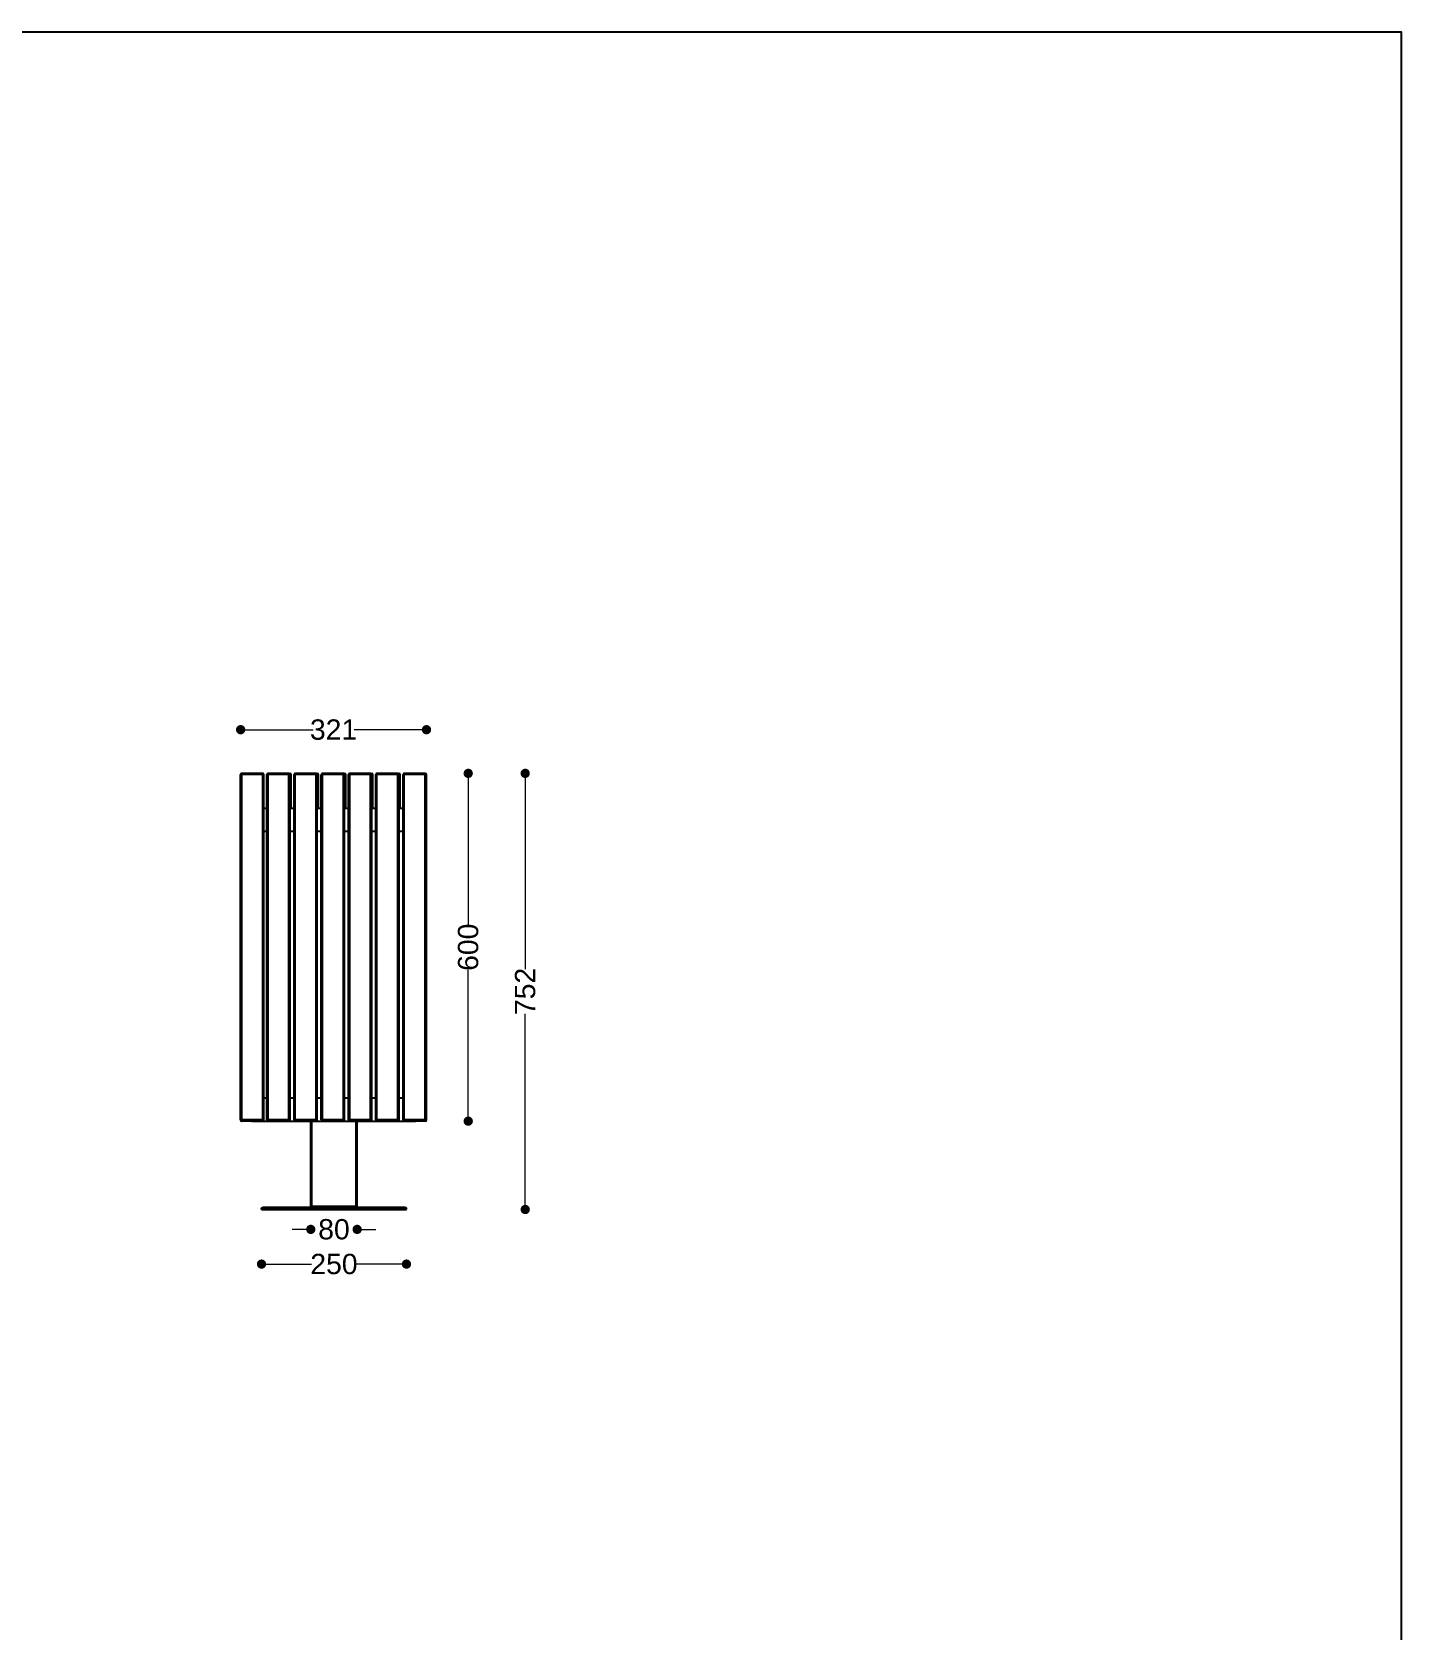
# Model space of a CAD drawing. Header units: millimetres. Extents: x 26080 to 30804, y 14395 to 20634.
# Drawn here: x 28442 to 30804, y 17877 to 20634 of the extents above; entities that cross this region are included whole.
import ezdxf

# ---------------------------------------------------------------- set-up
doc = ezdxf.new("R2010")
doc.units = ezdxf.units.MM
doc.header["$LTSCALE"] = 3
doc.layers.add('Default', color=7, linetype='Continuous')
doc.layers.add('Red', color=1, linetype='Continuous')
doc.styles.get("Standard").update_dxf_attribs({"font": 'arial.ttf'})
doc.dimstyles.new('MATEUSZ', dxfattribs={"dimtxt": 35, "dimasz": 16, "dimexe": 0.18, "dimexo": 0.0625, "dimgap": 0.09, "dimtad": 0, "dimdec": 0, "dimdsep": 46, "dimtxsty": 'Standard', "dimblk": 'DOT', "dimcen": 0.09, "dimse1": 1, "dimse2": 1, "dimadec": 0, "dimazin": 0, "dimtfac": 1, "dimtdec": 0, "dimtofl": 0, "dimtmove": 0, "dimatfit": 3, "dimfxl": 1, "dimtolj": 1, "dimtzin": 0, "dimlwd": 9, "dimlwe": 9, "dimarcsym": 0})

# ---------------------------------------------------------------- blocks, each defined once
blk = doc.blocks.new('_Dot')
at = {"color": 0, "linetype": 'ByBlock', "lineweight": -2}
blk.add_line((-0.5, 0), (-1, 0), dxfattribs=at)
at = {"color": 0, "linetype": 'ByBlock', "const_width": 0.5}
blk.add_lwpolyline([(-0.25, 0, 1), (0.25, 0, 1)], format="xyb", close=True, dxfattribs=at)
blk = doc.blocks.new('*D97')
at = {"color": 0, "lineweight": 9, "transparency": 16777216}
for p, q in [((28817.9, 19430.1), (28926.8, 19430.1)), ((29106.5, 19430.1), (28997.5, 19430.1))]:
    blk.add_line(p, q, dxfattribs=at)
at = {"layer": 'Defpoints', "color": 0, "transparency": 16777216}
for p in [(29122.5, 19430.1), (28801.9, 19352.8), (29122.5, 19352.8)]:
    blk.add_point(p, dxfattribs=at)
at = {"color": 0, "lineweight": 9, "transparency": 16777216, "xscale": 16, "yscale": 16, "zscale": 16, "rotation": 180}
blk.add_blockref('_Dot', (28801.9, 19430.1), dxfattribs=at)
at = {"color": 0, "lineweight": 9, "transparency": 16777216, "xscale": 16, "yscale": 16, "zscale": 16}
blk.add_blockref('_Dot', (29122.5, 19430.1), dxfattribs=at)
at = {"color": 0, "transparency": 16777216, "insert": (28962.2, 19430.1), "char_height": 35, "attachment_point": 5}
blk.add_mtext('\\A1;321', dxfattribs=at)
blk = doc.blocks.new('*D98')
at = {"color": 0, "lineweight": 9, "transparency": 16777216}
for p, q in [((29194.5, 19338.8), (29194.5, 19093.6)), ((29194.5, 18770.8), (29194.5, 19016))]:
    blk.add_line(p, q, dxfattribs=at)
at = {"layer": 'Defpoints', "color": 0, "transparency": 16777216}
for p in [(29120.5, 19354.8), (29120.5, 18754.8), (29194.5, 18754.8)]:
    blk.add_point(p, dxfattribs=at)
at = {"color": 0, "lineweight": 9, "transparency": 16777216, "xscale": 16, "yscale": 16, "zscale": 16}
for p, rotation in [((29194.5, 19354.8), 90), ((29194.5, 18754.8), 270)]:
    blk.add_blockref('_Dot', p, dxfattribs=dict(at, rotation=rotation))
at = {"color": 0, "transparency": 16777216, "insert": (29194.5, 19054.8), "char_height": 35, "attachment_point": 5, "rotation": 90}
blk.add_mtext('\\A1;600', dxfattribs=at)
blk = doc.blocks.new('*D99')
at = {"color": 0, "lineweight": 9, "transparency": 16777216}
for p, q in [((29292.8, 19338.8), (29292.8, 19017)), ((29292.8, 18618.4), (29292.8, 18940.2))]:
    blk.add_line(p, q, dxfattribs=at)
at = {"layer": 'Defpoints', "color": 0, "transparency": 16777216}
for p in [(29120.1, 19354.8), (29292.8, 19354.8), (29087.9, 18602.4)]:
    blk.add_point(p, dxfattribs=at)
at = {"color": 0, "lineweight": 9, "transparency": 16777216, "xscale": 16, "yscale": 16, "zscale": 16}
for p, rotation in [((29292.8, 19354.8), 90), ((29292.8, 18602.4), 270)]:
    blk.add_blockref('_Dot', p, dxfattribs=dict(at, rotation=rotation))
at = {"color": 0, "transparency": 16777216, "insert": (29292.8, 18978.6), "char_height": 35, "attachment_point": 5, "rotation": 90}
blk.add_mtext('\\A1;752', dxfattribs=at)
blk = doc.blocks.new('*D100')
at = {"color": 0, "lineweight": 9, "transparency": 16777216}
for p, q in [((28853.9, 18508.2), (28923.9, 18508.2)), ((29071.9, 18508.2), (29001.9, 18508.2))]:
    blk.add_line(p, q, dxfattribs=at)
at = {"layer": 'Defpoints', "color": 0, "transparency": 16777216}
for p in [(28837.9, 18602.4), (29087.9, 18602.4), (29087.9, 18508.2)]:
    blk.add_point(p, dxfattribs=at)
at = {"color": 0, "lineweight": 9, "transparency": 16777216, "xscale": 16, "yscale": 16, "zscale": 16, "rotation": 180}
blk.add_blockref('_Dot', (28837.9, 18508.2), dxfattribs=at)
at = {"color": 0, "lineweight": 9, "transparency": 16777216, "xscale": 16, "yscale": 16, "zscale": 16}
blk.add_blockref('_Dot', (29087.9, 18508.2), dxfattribs=at)
at = {"color": 0, "transparency": 16777216, "insert": (28962.9, 18508.2), "char_height": 35, "attachment_point": 5}
blk.add_mtext('\\A1;250', dxfattribs=at)
blk = doc.blocks.new('*D101')
at = {"color": 0, "lineweight": 9, "transparency": 16777216}
for p, q in [((28906.9, 18568.1), (28890.9, 18568.1)), ((29018.9, 18568.1), (29034.9, 18568.1))]:
    blk.add_line(p, q, dxfattribs=at)
at = {"layer": 'Defpoints', "color": 0, "transparency": 16777216}
for p in [(28922.9, 18608), (29002.9, 18608), (29002.9, 18568.1)]:
    blk.add_point(p, dxfattribs=at)
at = {"color": 0, "lineweight": 9, "transparency": 16777216, "xscale": 16, "yscale": 16, "zscale": 16}
blk.add_blockref('_Dot', (28922.9, 18568.1), dxfattribs=at)
at = {"color": 0, "lineweight": 9, "transparency": 16777216, "xscale": 16, "yscale": 16, "zscale": 16, "rotation": 180}
blk.add_blockref('_Dot', (29002.9, 18568.1), dxfattribs=at)
at = {"color": 0, "transparency": 16777216, "insert": (28962.9, 18568.1), "char_height": 35, "attachment_point": 5}
blk.add_mtext('\\A1;80', dxfattribs=at)

msp = doc.modelspace()

# ---------------------------------------------------------------- linework, layer by layer
msp.add_lwpolyline([(26080.1, 20633.8), (30803.7, 20633.8), (30803.7, 14394.7), (26080.1, 14394.7)], close=True)
at = {"layer": 'Default'}
for p, q in [((28841.9, 19294.8), (28847.1, 19294.8)), ((28887.1, 19294.8), (28894.1, 19294.8)), ((28934.1, 19294.8), (28941.1, 19294.8)), ((28981.1, 19294.8), (28988.1, 19294.8)), ((29028.1, 19294.8), (29035.1, 19294.8)), ((29075.1, 19294.8), (29082.1, 19294.8)), ((28841.9, 19254.8), (28847.1, 19254.8)), ((28887.1, 19254.8), (28894.1, 19254.8)), ((28934.1, 19254.8), (28941.1, 19254.8)), ((28981.1, 19254.8), (28988.1, 19254.8)), ((29028.1, 19254.8), (29035.1, 19254.8)), ((29075.1, 19254.8), (29082.1, 19254.8)), ((28841.9, 18794.8), (28847.1, 18794.8)), ((28887.1, 18794.8), (28894.1, 18794.8)), ((28934.1, 18794.8), (28941.1, 18794.8)), ((28981.1, 18794.8), (28988.1, 18794.8)), ((29028.1, 18794.8), (29035.1, 18794.8)), ((29075.1, 18794.8), (29082.1, 18794.8)), ((28822.1, 18754.8), (29102.1, 18754.8)), ((28922.9, 18608), (28922.9, 18754.8)), ((28924.5, 18608), (28924.5, 18754.8)), ((29001.3, 18608), (29001.3, 18754.8)), ((29002.9, 18608), (29002.9, 18754.8)), ((28837.9, 18604.8), (28839.5, 18606.4)), ((28837.9, 18602.4), (28837.9, 18604.8)), ((28839.5, 18604.8), (28837.9, 18604.8)), ((28837.9, 18602.4), (28839.5, 18602.4)), ((28839.5, 18606.4), (29086.3, 18606.4)), ((28839.5, 18606.4), (28839.5, 18604.8)), ((28839.5, 18602.4), (28839.5, 18604.8)), ((28839.5, 18604.8), (29086.3, 18604.8)), ((28839.5, 18602.4), (29086.3, 18602.4)), ((28924.5, 18608), (29001.3, 18608)), ((29086.3, 18604.8), (29086.3, 18606.4)), ((29086.3, 18606.4), (29087.9, 18604.8)), ((29086.3, 18602.4), (29086.3, 18604.8)), ((29087.9, 18604.8), (29086.3, 18604.8)), ((29086.3, 18602.4), (29087.9, 18602.4)), ((29087.9, 18602.4), (29087.9, 18604.8))]:
    msp.add_line(p, q, dxfattribs=at)
for points in [[(28922.9, 18608, 0), (28922.9, 18608, 0), (28922.9, 18608, 0), (28922.9, 18608, 0), (28922.9, 18608, 0), (28922.9, 18608, 0), (28922.9, 18608, 0), (28922.9, 18608, 0), (28922.9, 18608, 0), (28922.9, 18608, 0), (28922.9, 18608, 0), (28922.9, 18608, 0), (28922.9, 18608, 0), (28922.9, 18608, 0), (28922.9, 18608, 0), (28923.1, 18608, 0), (28924.5, 18608, 0)], [(28924.5, 18608, 0), (28924.5, 18606.4, 0)], [(29001.3, 18606.4, 0), (29001.3, 18606.4, 0), (29001.3, 18606.4, 0), (29001.3, 18606.4, 0), (29001.3, 18606.4, 0), (29001.3, 18606.4, 0), (29001.3, 18606.4, 0), (29001.3, 18606.4, 0), (29001.3, 18606.4, 0), (29001.3, 18606.4, 0), (29001.3, 18606.4, 0), (29001.3, 18606.4, 0), (29001.3, 18606.4, 0), (29001.3, 18606.4, 0), (29001.3, 18606.4, 0), (29001.3, 18606.5, 0), (29001.3, 18606.6, 0), (29001.3, 18608, 0)], [(29001.3, 18608, 0), (29002.9, 18608, 0)]]:
    msp.add_polyline3d(points, dxfattribs=at)
for centre, start, end in [((28924.5, 18608), 180, 270), ((28924.5, 18608), 180, 270), ((29001.3, 18608), 270, 0)]:
    msp.add_arc(centre, 1.6, start, end, dxfattribs=at)
at = {"layer": 'Red'}
for p, q in [((28839.9, 19354.8), (28803.9, 19354.8)), ((28885.1, 19354.8), (28849.1, 19354.8)), ((28851.1, 19354.8), (28887.1, 19354.8)), ((28932.1, 19354.8), (28896.1, 19354.8)), ((28898.1, 19354.8), (28934.1, 19354.8)), ((28979.1, 19354.8), (28943.1, 19354.8)), ((28945.1, 19354.8), (28981.1, 19354.8)), ((29026.1, 19354.8), (28990.1, 19354.8)), ((28992.1, 19354.8), (29028.1, 19354.8)), ((29073.1, 19354.8), (29037.1, 19354.8)), ((29039.1, 19354.8), (29075.1, 19354.8)), ((29120.1, 19354.8), (29084.1, 19354.8)), ((29084.5, 19354.8), (29120.5, 19354.8)), ((28801.9, 18756.8), (28801.9, 19352.8)), ((28839.9, 19352.8), (28803.9, 19352.8)), ((28803.9, 18756.8), (28803.9, 19352.8)), ((28839.9, 18756.8), (28839.9, 19352.8)), ((28841.9, 18756.8), (28841.9, 19352.8)), ((28842.1, 19294.7), (28842.1, 19352.8)), ((28847.1, 18756.8), (28847.1, 19352.8)), ((28849.1, 18756.8), (28849.1, 19352.8)), ((28885.1, 19352.8), (28849.1, 19352.8)), ((28885.1, 18756.8), (28885.1, 19352.8)), ((28887.1, 18756.8), (28887.1, 19352.8)), ((28889.1, 19294.8), (28889.1, 19352.8)), ((28894.1, 18756.8), (28894.1, 19352.8)), ((28932.1, 19352.8), (28896.1, 19352.8)), ((28896.1, 18756.8), (28896.1, 19352.8)), ((28932.1, 18756.8), (28932.1, 19352.8)), ((28934.1, 18756.8), (28934.1, 19352.8)), ((28936.1, 19294.8), (28936.1, 19352.8)), ((28941.1, 18756.8), (28941.1, 19352.8)), ((28943.1, 18756.8), (28943.1, 19352.8)), ((28979.1, 19352.8), (28943.1, 19352.8)), ((28979.1, 18756.8), (28979.1, 19352.8)), ((28981.1, 18756.8), (28981.1, 19352.8)), ((28983.1, 19294.8), (28983.1, 19352.8)), ((28988.1, 18756.8), (28988.1, 19352.8)), ((28990.1, 18756.8), (28990.1, 19352.8)), ((29026.1, 19352.8), (28990.1, 19352.8)), ((29026.1, 18756.8), (29026.1, 19352.8)), ((29028.1, 18756.8), (29028.1, 19352.8)), ((29030.1, 19294.8), (29030.1, 19352.8)), ((29035.1, 18756.8), (29035.1, 19352.8)), ((29073.1, 19352.8), (29037.1, 19352.8)), ((29037.1, 18756.8), (29037.1, 19352.8)), ((29073.1, 18756.8), (29073.1, 19352.8)), ((29075.1, 18756.8), (29075.1, 19352.8)), ((29077.1, 19294.8), (29077.1, 19352.8)), ((29082.1, 18756.8), (29082.1, 19352.8)), ((29084.1, 18756.8), (29084.1, 19352.8)), ((29120.1, 19352.8), (29084.1, 19352.8)), ((29120.1, 18756.8), (29120.1, 19352.8)), ((29122.1, 18756.8), (29122.1, 19352.8)), ((29122.5, 18756.8), (29122.5, 19352.8)), ((28839.9, 18756.8), (28803.9, 18756.8)), ((28839.9, 18754.8), (28803.9, 18754.8)), ((28885.1, 18756.8), (28849.1, 18756.8)), ((28885.1, 18754.8), (28849.1, 18754.8)), ((28932.1, 18756.8), (28896.1, 18756.8)), ((28932.1, 18754.8), (28896.1, 18754.8)), ((28979.1, 18756.8), (28943.1, 18756.8)), ((28979.1, 18754.8), (28943.1, 18754.8)), ((29026.1, 18756.8), (28990.1, 18756.8)), ((29026.1, 18754.8), (28990.1, 18754.8)), ((29073.1, 18756.8), (29037.1, 18756.8)), ((29073.1, 18754.8), (29037.1, 18754.8)), ((29120.1, 18756.8), (29084.1, 18756.8)), ((29120.1, 18754.8), (29084.1, 18754.8))]:
    msp.add_line(p, q, dxfattribs=at)
for points in [[(28803.9, 19354.8, 0), (28803.9, 19354.8, 0), (28803.9, 19354.8, 0), (28803.9, 19354.8, 0), (28803.9, 19354.8, 0), (28803.9, 19354.8, 0), (28803.9, 19354.8, 0), (28803.9, 19354.8, 0), (28803.9, 19354.8, 0), (28803.9, 19354.8, 0), (28803.9, 19354.8, 0), (28803.9, 19354.8, 0), (28803.9, 19354.8, 0), (28803.9, 19354.8, 0), (28803.9, 19354.8, 0), (28803.9, 19354.8, 0), (28803.9, 19354.6, 0), (28803.9, 19352.8, 0)], [(28839.9, 19352.8, 0), (28839.9, 19354.8, 0)], [(28849.1, 19354.8, 0), (28849.1, 19354.8, 0), (28849.1, 19354.8, 0), (28849.1, 19354.8, 0), (28849.1, 19354.8, 0), (28849.1, 19354.8, 0), (28849.1, 19354.8, 0), (28849.1, 19354.8, 0), (28849.1, 19354.8, 0), (28849.1, 19354.8, 0), (28849.1, 19354.8, 0), (28849.1, 19354.8, 0), (28849.1, 19354.8, 0), (28849.1, 19354.8, 0), (28849.1, 19354.8, 0), (28849.1, 19354.8, 0), (28849.1, 19354.6, 0), (28849.1, 19352.8, 0)], [(28885.1, 19352.8, 0), (28885.1, 19354.8, 0)], [(28887.1, 19352.8, 0), (28887.1, 19354.8, 0)], [(28896.1, 19354.8, 0), (28896.1, 19354.8, 0), (28896.1, 19354.8, 0), (28896.1, 19354.8, 0), (28896.1, 19354.8, 0), (28896.1, 19354.8, 0), (28896.1, 19354.8, 0), (28896.1, 19354.8, 0), (28896.1, 19354.8, 0), (28896.1, 19354.8, 0), (28896.1, 19354.8, 0), (28896.1, 19354.8, 0), (28896.1, 19354.8, 0), (28896.1, 19354.8, 0), (28896.1, 19354.8, 0), (28896.1, 19354.8, 0), (28896.1, 19354.6, 0), (28896.1, 19352.8, 0)], [(28932.1, 19352.8, 0), (28932.1, 19354.8, 0)], [(28934.1, 19352.8, 0), (28934.1, 19354.8, 0)], [(28943.1, 19354.8, 0), (28943.1, 19354.8, 0), (28943.1, 19354.8, 0), (28943.1, 19354.8, 0), (28943.1, 19354.8, 0), (28943.1, 19354.8, 0), (28943.1, 19354.8, 0), (28943.1, 19354.8, 0), (28943.1, 19354.8, 0), (28943.1, 19354.8, 0), (28943.1, 19354.8, 0), (28943.1, 19354.8, 0), (28943.1, 19354.8, 0), (28943.1, 19354.8, 0), (28943.1, 19354.8, 0), (28943.1, 19354.8, 0), (28943.1, 19354.6, 0), (28943.1, 19352.8, 0)], [(28979.1, 19352.8, 0), (28979.1, 19354.8, 0)], [(28981.1, 19352.8, 0), (28981.1, 19354.8, 0)], [(28990.1, 19354.8, 0), (28990.1, 19354.8, 0), (28990.1, 19354.8, 0), (28990.1, 19354.8, 0), (28990.1, 19354.8, 0), (28990.1, 19354.8, 0), (28990.1, 19354.8, 0), (28990.1, 19354.8, 0), (28990.1, 19354.8, 0), (28990.1, 19354.8, 0), (28990.1, 19354.8, 0), (28990.1, 19354.8, 0), (28990.1, 19354.8, 0), (28990.1, 19354.8, 0), (28990.1, 19354.8, 0), (28990.1, 19354.8, 0), (28990.1, 19354.6, 0), (28990.1, 19352.8, 0)], [(29026.1, 19352.8, 0), (29026.1, 19354.8, 0)], [(29028.1, 19352.8, 0), (29028.1, 19354.8, 0)], [(29037.1, 19354.8, 0), (29037.1, 19354.8, 0), (29037.1, 19354.8, 0), (29037.1, 19354.8, 0), (29037.1, 19354.8, 0), (29037.1, 19354.8, 0), (29037.1, 19354.8, 0), (29037.1, 19354.8, 0), (29037.1, 19354.8, 0), (29037.1, 19354.8, 0), (29037.1, 19354.8, 0), (29037.1, 19354.8, 0), (29037.1, 19354.8, 0), (29037.1, 19354.8, 0), (29037.1, 19354.8, 0), (29037.1, 19354.8, 0), (29037.1, 19354.6, 0), (29037.1, 19352.8, 0)], [(29073.1, 19352.8, 0), (29073.1, 19354.8, 0)], [(29075.1, 19352.8, 0), (29075.1, 19354.8, 0)], [(29084.1, 19354.8, 0), (29084.1, 19354.8, 0), (29084.1, 19354.8, 0), (29084.1, 19354.8, 0), (29084.1, 19354.8, 0), (29084.1, 19354.8, 0), (29084.1, 19354.8, 0), (29084.1, 19354.8, 0), (29084.1, 19354.8, 0), (29084.1, 19354.8, 0), (29084.1, 19354.8, 0), (29084.1, 19354.8, 0), (29084.1, 19354.8, 0), (29084.1, 19354.8, 0), (29084.1, 19354.8, 0), (29084.1, 19354.8, 0), (29084.1, 19354.6, 0), (29084.1, 19352.8, 0)], [(29120.1, 19352.8, 0), (29120.1, 19354.8, 0)], [(28803.9, 19352.8, 0), (28801.9, 19352.8, 0)], [(28841.9, 19352.8, 0), (28841.9, 19352.8, 0), (28841.9, 19352.8, 0), (28841.9, 19352.8, 0), (28841.9, 19352.8, 0), (28841.9, 19352.8, 0), (28841.9, 19352.8, 0), (28841.9, 19352.8, 0), (28841.9, 19352.8, 0), (28841.9, 19352.8, 0), (28841.9, 19352.8, 0), (28841.9, 19352.8, 0), (28841.9, 19352.8, 0), (28841.9, 19352.8, 0), (28841.9, 19352.8, 0), (28841.8, 19352.8, 0), (28841.6, 19352.8, 0), (28839.9, 19352.8, 0)], [(28849.1, 19352.8, 0), (28847.1, 19352.8, 0)], [(28887.1, 19352.8, 0), (28887.1, 19352.8, 0), (28887.1, 19352.8, 0), (28887.1, 19352.8, 0), (28887.1, 19352.8, 0), (28887.1, 19352.8, 0), (28887.1, 19352.8, 0), (28887.1, 19352.8, 0), (28887.1, 19352.8, 0), (28887.1, 19352.8, 0), (28887.1, 19352.8, 0), (28887.1, 19352.8, 0), (28887.1, 19352.8, 0), (28887.1, 19352.8, 0), (28887.1, 19352.8, 0), (28887, 19352.8, 0), (28886.8, 19352.8, 0), (28885.1, 19352.8, 0)], [(28889.1, 19352.8, 0), (28889.1, 19352.8, 0), (28889.1, 19352.8, 0), (28889.1, 19352.8, 0), (28889.1, 19352.8, 0), (28889.1, 19352.8, 0), (28889.1, 19352.8, 0), (28889.1, 19352.8, 0), (28889.1, 19352.8, 0), (28889.1, 19352.8, 0), (28889.1, 19352.8, 0), (28889.1, 19352.8, 0), (28889.1, 19352.8, 0), (28889.1, 19352.8, 0), (28889.1, 19352.8, 0), (28889, 19352.8, 0), (28888.8, 19352.8, 0), (28887.1, 19352.8, 0)], [(28896.1, 19352.8, 0), (28894.1, 19352.8, 0)], [(28934.1, 19352.8, 0), (28934.1, 19352.8, 0), (28934.1, 19352.8, 0), (28934.1, 19352.8, 0), (28934.1, 19352.8, 0), (28934.1, 19352.8, 0), (28934.1, 19352.8, 0), (28934.1, 19352.8, 0), (28934.1, 19352.8, 0), (28934.1, 19352.8, 0), (28934.1, 19352.8, 0), (28934.1, 19352.8, 0), (28934.1, 19352.8, 0), (28934.1, 19352.8, 0), (28934.1, 19352.8, 0), (28934, 19352.8, 0), (28933.8, 19352.8, 0), (28932.1, 19352.8, 0)], [(28936.1, 19352.8, 0), (28936.1, 19352.8, 0), (28936.1, 19352.8, 0), (28936.1, 19352.8, 0), (28936.1, 19352.8, 0), (28936.1, 19352.8, 0), (28936.1, 19352.8, 0), (28936.1, 19352.8, 0), (28936.1, 19352.8, 0), (28936.1, 19352.8, 0), (28936.1, 19352.8, 0), (28936.1, 19352.8, 0), (28936.1, 19352.8, 0), (28936.1, 19352.8, 0), (28936.1, 19352.8, 0), (28936, 19352.8, 0), (28935.8, 19352.8, 0), (28934.1, 19352.8, 0)], [(28943.1, 19352.8, 0), (28941.1, 19352.8, 0)], [(28981.1, 19352.8, 0), (28981.1, 19352.8, 0), (28981.1, 19352.8, 0), (28981.1, 19352.8, 0), (28981.1, 19352.8, 0), (28981.1, 19352.8, 0), (28981.1, 19352.8, 0), (28981.1, 19352.8, 0), (28981.1, 19352.8, 0), (28981.1, 19352.8, 0), (28981.1, 19352.8, 0), (28981.1, 19352.8, 0), (28981.1, 19352.8, 0), (28981.1, 19352.8, 0), (28981.1, 19352.8, 0), (28981, 19352.8, 0), (28980.8, 19352.8, 0), (28979.1, 19352.8, 0)], [(28983.1, 19352.8, 0), (28983.1, 19352.8, 0), (28983.1, 19352.8, 0), (28983.1, 19352.8, 0), (28983.1, 19352.8, 0), (28983.1, 19352.8, 0), (28983.1, 19352.8, 0), (28983.1, 19352.8, 0), (28983.1, 19352.8, 0), (28983.1, 19352.8, 0), (28983.1, 19352.8, 0), (28983.1, 19352.8, 0), (28983.1, 19352.8, 0), (28983.1, 19352.8, 0), (28983.1, 19352.8, 0), (28983, 19352.8, 0), (28982.8, 19352.8, 0), (28981.1, 19352.8, 0)], [(28990.1, 19352.8, 0), (28988.1, 19352.8, 0)], [(29028.1, 19352.8, 0), (29028.1, 19352.8, 0), (29028.1, 19352.8, 0), (29028.1, 19352.8, 0), (29028.1, 19352.8, 0), (29028.1, 19352.8, 0), (29028.1, 19352.8, 0), (29028.1, 19352.8, 0), (29028.1, 19352.8, 0), (29028.1, 19352.8, 0), (29028.1, 19352.8, 0), (29028.1, 19352.8, 0), (29028.1, 19352.8, 0), (29028.1, 19352.8, 0), (29028.1, 19352.8, 0), (29028, 19352.8, 0), (29027.8, 19352.8, 0), (29026.1, 19352.8, 0)], [(29030.1, 19352.8, 0), (29030.1, 19352.8, 0), (29030.1, 19352.8, 0), (29030.1, 19352.8, 0), (29030.1, 19352.8, 0), (29030.1, 19352.8, 0), (29030.1, 19352.8, 0), (29030.1, 19352.8, 0), (29030.1, 19352.8, 0), (29030.1, 19352.8, 0), (29030.1, 19352.8, 0), (29030.1, 19352.8, 0), (29030.1, 19352.8, 0), (29030.1, 19352.8, 0), (29030.1, 19352.8, 0), (29030, 19352.8, 0), (29029.8, 19352.8, 0), (29028.1, 19352.8, 0)], [(29037.1, 19352.8, 0), (29035.1, 19352.8, 0)], [(29075.1, 19352.8, 0), (29075.1, 19352.8, 0), (29075.1, 19352.8, 0), (29075.1, 19352.8, 0), (29075.1, 19352.8, 0), (29075.1, 19352.8, 0), (29075.1, 19352.8, 0), (29075.1, 19352.8, 0), (29075.1, 19352.8, 0), (29075.1, 19352.8, 0), (29075.1, 19352.8, 0), (29075.1, 19352.8, 0), (29075.1, 19352.8, 0), (29075.1, 19352.8, 0), (29075.1, 19352.8, 0), (29075, 19352.8, 0), (29074.8, 19352.8, 0), (29073.1, 19352.8, 0)], [(29077.1, 19352.8, 0), (29077.1, 19352.8, 0), (29077.1, 19352.8, 0), (29077.1, 19352.8, 0), (29077.1, 19352.8, 0), (29077.1, 19352.8, 0), (29077.1, 19352.8, 0), (29077.1, 19352.8, 0), (29077.1, 19352.8, 0), (29077.1, 19352.8, 0), (29077.1, 19352.8, 0), (29077.1, 19352.8, 0), (29077.1, 19352.8, 0), (29077.1, 19352.8, 0), (29077.1, 19352.8, 0), (29077, 19352.8, 0), (29076.8, 19352.8, 0), (29075.1, 19352.8, 0)], [(29084.1, 19352.8, 0), (29082.1, 19352.8, 0)], [(29122.1, 19352.8, 0), (29122.1, 19352.8, 0), (29122.1, 19352.8, 0), (29122.1, 19352.8, 0), (29122.1, 19352.8, 0), (29122.1, 19352.8, 0), (29122.1, 19352.8, 0), (29122.1, 19352.8, 0), (29122.1, 19352.8, 0), (29122.1, 19352.8, 0), (29122.1, 19352.8, 0), (29122.1, 19352.8, 0), (29122.1, 19352.8, 0), (29122.1, 19352.8, 0), (29122.1, 19352.8, 0), (29122, 19352.8, 0), (29121.8, 19352.8, 0), (29120.1, 19352.8, 0)], [(29122.5, 19352.8, 0), (29122.5, 19352.8, 0), (29122.5, 19352.8, 0), (29122.5, 19352.8, 0), (29122.5, 19352.8, 0), (29122.5, 19352.8, 0), (29122.5, 19352.8, 0), (29122.5, 19352.8, 0), (29122.5, 19352.8, 0), (29122.5, 19352.8, 0), (29122.5, 19352.8, 0), (29122.5, 19352.8, 0), (29122.5, 19352.8, 0), (29122.5, 19352.8, 0), (29122.5, 19352.8, 0), (29122.4, 19352.8, 0), (29122.2, 19352.8, 0), (29121.8, 19352.8, 0)], [(28801.9, 18756.8, 0), (28801.9, 18756.8, 0), (28801.9, 18756.8, 0), (28801.9, 18756.8, 0), (28801.9, 18756.8, 0), (28801.9, 18756.8, 0), (28801.9, 18756.8, 0), (28801.9, 18756.8, 0), (28801.9, 18756.8, 0), (28801.9, 18756.8, 0), (28801.9, 18756.8, 0), (28801.9, 18756.8, 0), (28801.9, 18756.8, 0), (28801.9, 18756.8, 0), (28801.9, 18756.8, 0), (28801.9, 18756.8, 0), (28802.1, 18756.8, 0), (28803.9, 18756.8, 0)], [(28803.9, 18756.8, 0), (28803.9, 18754.8, 0)], [(28839.9, 18754.8, 0), (28839.9, 18754.8, 0), (28839.9, 18754.8, 0), (28839.9, 18754.8, 0), (28839.9, 18754.8, 0), (28839.9, 18754.8, 0), (28839.9, 18754.8, 0), (28839.9, 18754.8, 0), (28839.9, 18754.8, 0), (28839.9, 18754.8, 0), (28839.9, 18754.8, 0), (28839.9, 18754.8, 0), (28839.9, 18754.8, 0), (28839.9, 18754.8, 0), (28839.9, 18754.9, 0), (28839.9, 18755.1, 0), (28839.9, 18756.8, 0)], [(28839.9, 18756.8, 0), (28841.9, 18756.8, 0)], [(28847.1, 18756.8, 0), (28847.1, 18756.8, 0), (28847.1, 18756.8, 0), (28847.1, 18756.8, 0), (28847.1, 18756.8, 0), (28847.1, 18756.8, 0), (28847.1, 18756.8, 0), (28847.1, 18756.8, 0), (28847.1, 18756.8, 0), (28847.1, 18756.8, 0), (28847.1, 18756.8, 0), (28847.1, 18756.8, 0), (28847.1, 18756.8, 0), (28847.1, 18756.8, 0), (28847.1, 18756.8, 0), (28847.1, 18756.8, 0), (28847.3, 18756.8, 0), (28849.1, 18756.8, 0)], [(28849.1, 18756.8, 0), (28849.1, 18754.8, 0)], [(28885.1, 18756.8, 0), (28887.1, 18756.8, 0)], [(28885.1, 18754.8, 0), (28885.1, 18754.8, 0), (28885.1, 18754.8, 0), (28885.1, 18754.8, 0), (28885.1, 18754.8, 0), (28885.1, 18754.8, 0), (28885.1, 18754.8, 0), (28885.1, 18754.8, 0), (28885.1, 18754.8, 0), (28885.1, 18754.8, 0), (28885.1, 18754.8, 0), (28885.1, 18754.8, 0), (28885.1, 18754.8, 0), (28885.1, 18754.8, 0), (28885.1, 18754.9, 0), (28885.1, 18755.1, 0), (28885.1, 18756.8, 0)], [(28894.1, 18756.8, 0), (28894.1, 18756.8, 0), (28894.1, 18756.8, 0), (28894.1, 18756.8, 0), (28894.1, 18756.8, 0), (28894.1, 18756.8, 0), (28894.1, 18756.8, 0), (28894.1, 18756.8, 0), (28894.1, 18756.8, 0), (28894.1, 18756.8, 0), (28894.1, 18756.8, 0), (28894.1, 18756.8, 0), (28894.1, 18756.8, 0), (28894.1, 18756.8, 0), (28894.1, 18756.8, 0), (28894.1, 18756.8, 0), (28894.3, 18756.8, 0), (28896.1, 18756.8, 0)], [(28896.1, 18756.8, 0), (28896.1, 18754.8, 0)], [(28932.1, 18754.8, 0), (28932.1, 18754.8, 0), (28932.1, 18754.8, 0), (28932.1, 18754.8, 0), (28932.1, 18754.8, 0), (28932.1, 18754.8, 0), (28932.1, 18754.8, 0), (28932.1, 18754.8, 0), (28932.1, 18754.8, 0), (28932.1, 18754.8, 0), (28932.1, 18754.8, 0), (28932.1, 18754.8, 0), (28932.1, 18754.8, 0), (28932.1, 18754.8, 0), (28932.1, 18754.9, 0), (28932.1, 18755.1, 0), (28932.1, 18756.8, 0)], [(28932.1, 18756.8, 0), (28934.1, 18756.8, 0)], [(28941.1, 18756.8, 0), (28941.1, 18756.8, 0), (28941.1, 18756.8, 0), (28941.1, 18756.8, 0), (28941.1, 18756.8, 0), (28941.1, 18756.8, 0), (28941.1, 18756.8, 0), (28941.1, 18756.8, 0), (28941.1, 18756.8, 0), (28941.1, 18756.8, 0), (28941.1, 18756.8, 0), (28941.1, 18756.8, 0), (28941.1, 18756.8, 0), (28941.1, 18756.8, 0), (28941.1, 18756.8, 0), (28941.3, 18756.8, 0), (28943.1, 18756.8, 0)], [(28943.1, 18756.8, 0), (28943.1, 18754.8, 0)], [(28979.1, 18756.8, 0), (28981.1, 18756.8, 0)], [(28979.1, 18754.8, 0), (28979.1, 18754.8, 0), (28979.1, 18754.8, 0), (28979.1, 18754.8, 0), (28979.1, 18754.8, 0), (28979.1, 18754.8, 0), (28979.1, 18754.8, 0), (28979.1, 18754.8, 0), (28979.1, 18754.8, 0), (28979.1, 18754.8, 0), (28979.1, 18754.8, 0), (28979.1, 18754.8, 0), (28979.1, 18754.8, 0), (28979.1, 18754.8, 0), (28979.1, 18754.9, 0), (28979.1, 18755.1, 0), (28979.1, 18756.8, 0)], [(28988.1, 18756.8, 0), (28988.1, 18756.8, 0), (28988.1, 18756.8, 0), (28988.1, 18756.8, 0), (28988.1, 18756.8, 0), (28988.1, 18756.8, 0), (28988.1, 18756.8, 0), (28988.1, 18756.8, 0), (28988.1, 18756.8, 0), (28988.1, 18756.8, 0), (28988.1, 18756.8, 0), (28988.1, 18756.8, 0), (28988.1, 18756.8, 0), (28988.1, 18756.8, 0), (28988.1, 18756.8, 0), (28988.3, 18756.8, 0), (28990.1, 18756.8, 0)], [(28990.1, 18756.8, 0), (28990.1, 18754.8, 0)], [(29026.1, 18756.8, 0), (29028.1, 18756.8, 0)], [(29026.1, 18754.8, 0), (29026.1, 18754.8, 0), (29026.1, 18754.8, 0), (29026.1, 18754.8, 0), (29026.1, 18754.8, 0), (29026.1, 18754.8, 0), (29026.1, 18754.8, 0), (29026.1, 18754.8, 0), (29026.1, 18754.8, 0), (29026.1, 18754.8, 0), (29026.1, 18754.8, 0), (29026.1, 18754.8, 0), (29026.1, 18754.8, 0), (29026.1, 18754.8, 0), (29026.1, 18754.9, 0), (29026.1, 18755.1, 0), (29026.1, 18756.8, 0)], [(29035.1, 18756.8, 0), (29035.1, 18756.8, 0), (29035.1, 18756.8, 0), (29035.1, 18756.8, 0), (29035.1, 18756.8, 0), (29035.1, 18756.8, 0), (29035.1, 18756.8, 0), (29035.1, 18756.8, 0), (29035.1, 18756.8, 0), (29035.1, 18756.8, 0), (29035.1, 18756.8, 0), (29035.1, 18756.8, 0), (29035.1, 18756.8, 0), (29035.1, 18756.8, 0), (29035.1, 18756.8, 0), (29035.3, 18756.8, 0), (29037.1, 18756.8, 0)], [(29037.1, 18756.8, 0), (29037.1, 18754.8, 0)], [(29073.1, 18754.8, 0), (29073.1, 18754.8, 0), (29073.1, 18754.8, 0), (29073.1, 18754.8, 0), (29073.1, 18754.8, 0), (29073.1, 18754.8, 0), (29073.1, 18754.8, 0), (29073.1, 18754.8, 0), (29073.1, 18754.8, 0), (29073.1, 18754.8, 0), (29073.1, 18754.8, 0), (29073.1, 18754.8, 0), (29073.1, 18754.8, 0), (29073.1, 18754.8, 0), (29073.1, 18754.9, 0), (29073.1, 18755.1, 0), (29073.1, 18756.8, 0)], [(29073.1, 18756.8, 0), (29075.1, 18756.8, 0)], [(29082.1, 18756.8, 0), (29082.1, 18756.8, 0), (29082.1, 18756.8, 0), (29082.1, 18756.8, 0), (29082.1, 18756.8, 0), (29082.1, 18756.8, 0), (29082.1, 18756.8, 0), (29082.1, 18756.8, 0), (29082.1, 18756.8, 0), (29082.1, 18756.8, 0), (29082.1, 18756.8, 0), (29082.1, 18756.8, 0), (29082.1, 18756.8, 0), (29082.1, 18756.8, 0), (29082.1, 18756.8, 0), (29082.3, 18756.8, 0), (29084.1, 18756.8, 0)], [(29084.1, 18756.8, 0), (29084.1, 18754.8, 0)], [(29120.1, 18756.8, 0), (29122.1, 18756.8, 0)], [(29120.1, 18754.8, 0), (29120.1, 18754.8, 0), (29120.1, 18754.8, 0), (29120.1, 18754.8, 0), (29120.1, 18754.8, 0), (29120.1, 18754.8, 0), (29120.1, 18754.8, 0), (29120.1, 18754.8, 0), (29120.1, 18754.8, 0), (29120.1, 18754.8, 0), (29120.1, 18754.8, 0), (29120.1, 18754.8, 0), (29120.1, 18754.8, 0), (29120.1, 18754.8, 0), (29120.1, 18754.9, 0), (29120.1, 18755.1, 0), (29120.1, 18756.8, 0)]]:
    msp.add_polyline3d(points, dxfattribs=at)
for centre, start, end in [((28803.9, 19352.8), 90, 180), ((28804.1, 19352.8), 163.4011, 180), ((28804.1, 19352.8), 90, 149.5604), ((28820.1, 19352.8), 63.6485, 90), ((28839.9, 19352.8), 0, 90), ((28840.1, 19352.8), 0, 90), ((28849.1, 19352.8), 90, 180), ((28851.1, 19352.8), 90, 112.3941), ((28885.1, 19352.8), 0, 90), ((28887.1, 19352.8), 0, 90), ((28896.1, 19352.8), 90, 180), ((28898.1, 19352.8), 90, 111.7489), ((28932.1, 19352.8), 0, 90), ((28934.1, 19352.8), 0, 90), ((28943.1, 19352.8), 90, 180), ((28945.1, 19352.8), 90, 111.1438), ((28979.1, 19352.8), 0, 90), ((28981.1, 19352.8), 0, 90), ((28990.1, 19352.8), 90, 180), ((28992.1, 19352.8), 90, 110.4919), ((29026.1, 19352.8), 0, 90), ((29028.1, 19352.8), 0, 90), ((29037.1, 19352.8), 90, 180), ((29039.1, 19352.8), 90, 109.8686), ((29073.1, 19352.8), 0, 90), ((29075.1, 19352.8), 0, 90), ((29084.1, 19352.8), 90, 180), ((29084.5, 19352.8), 90, 126.2541), ((29104.1, 19352.8), 90, 109.3927), ((29120.1, 19352.8), 0, 90), ((29120.5, 19352.8), 0, 90), ((28803.9, 18756.8), 180, 270), ((28804.1, 18756.8), 196.2318, 219.6251), ((28804.1, 18756.8), 222.5094, 270), ((28820.1, 18756.8), 270, 290.8113), ((28839.9, 18756.8), 270, 0), ((28840.1, 18756.8), 270, 289.7286), ((28849.1, 18756.8), 180, 270), ((28849.1, 18756.8), 180, 270), ((28851.1, 18756.8), 245.7612, 270), ((28885.1, 18756.8), 270, 0), ((28887.1, 18756.8), 270, 290.3636), ((28896.1, 18756.8), 180, 270), ((28898.1, 18756.8), 242.3891, 270), ((28932.1, 18756.8), 270, 0), ((28943.1, 18756.8), 180, 270), ((28979.1, 18756.8), 270, 0), ((28990.1, 18756.8), 180, 270), ((29026.1, 18756.8), 270, 0), ((29028.1, 18756.8), 270, 292.277), ((29037.1, 18756.8), 180, 270), ((29037.1, 18756.8), 180, 270), ((29039.1, 18756.8), 244.3133, 270), ((29073.1, 18756.8), 270, 0), ((29075.1, 18756.8), 270, 292.9233), ((29084.1, 18756.8), 180, 270), ((29084.5, 18756.8), 243.2799, 270), ((29104.1, 18756.8), 244.7702, 270), ((29120.1, 18756.8), 270, 0), ((29120.5, 18756.8), 270, 0)]:
    msp.add_arc(centre, 2, start, end, dxfattribs=at)

# ---------------------------------------------------------------- dimensions: what is measured, and where the dimension line sits
for base, p1, p2, picture, middle in [((29122.5, 19430.1), (28801.9, 19352.8), (29122.5, 19352.8), '*D97', (28962.2, 19430.1)), ((29002.9, 18568.1), (28922.9, 18608), (29002.9, 18608), '*D101', (28962.9, 18568.1))]:
    dim = msp.add_linear_dim(base=base, p1=p1, p2=p2, dimstyle='MATEUSZ')
    dim.commit()
    dim.dimension.update_dxf_attribs({"geometry": picture, "text_midpoint": middle})
for base, p1, p2, picture, middle in [((29292.8, 19354.8), (29087.9, 18602.4), (29120.1, 19354.8), '*D99', (29292.8, 18978.6)), ((29194.5, 18754.8), (29120.5, 19354.8), (29120.5, 18754.8), '*D98', (29194.5, 19054.8))]:
    dim = msp.add_linear_dim(base=base, p1=p1, p2=p2, angle=90, dimstyle='MATEUSZ')
    dim.commit()
    dim.dimension.update_dxf_attribs({"geometry": picture, "text_midpoint": middle})
dim = msp.add_linear_dim(base=(29087.9, 18508.2), p1=(28837.9, 18602.4), p2=(29087.9, 18602.4), dimstyle='MATEUSZ')
dim.commit()
dim.dimension.update_dxf_attribs({"geometry": '*D100', "text_midpoint": (28962.9, 18508.2), "dimtype": 160})

doc.saveas('drawing.dxf')
